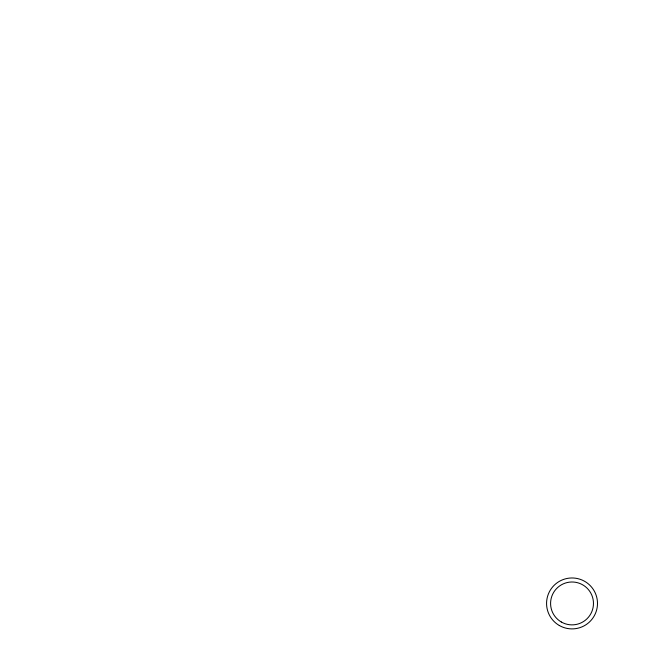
<?xml version="1.0" encoding="UTF-8"?>
<svg xmlns="http://www.w3.org/2000/svg" width="662" height="662" viewBox="0 0 662 662"><rect width="100%" height="100%" fill="white"/><g stroke="black" fill="none" stroke-linecap="round" stroke-linejoin="round"><path stroke-width="0.99" d="M559.299 625.491A25.47 25.47 0 0 0 597.496 603.43A25.47 25.47 0 0 0 559.299 581.377A25.47 25.47 0 0 0 559.299 625.491M561.31 621.999A21.432 21.432 0 0 0 593.466 603.43A21.432 21.432 0 0 0 561.31 584.869A21.432 21.432 0 0 0 561.31 621.999"/></g></svg>
